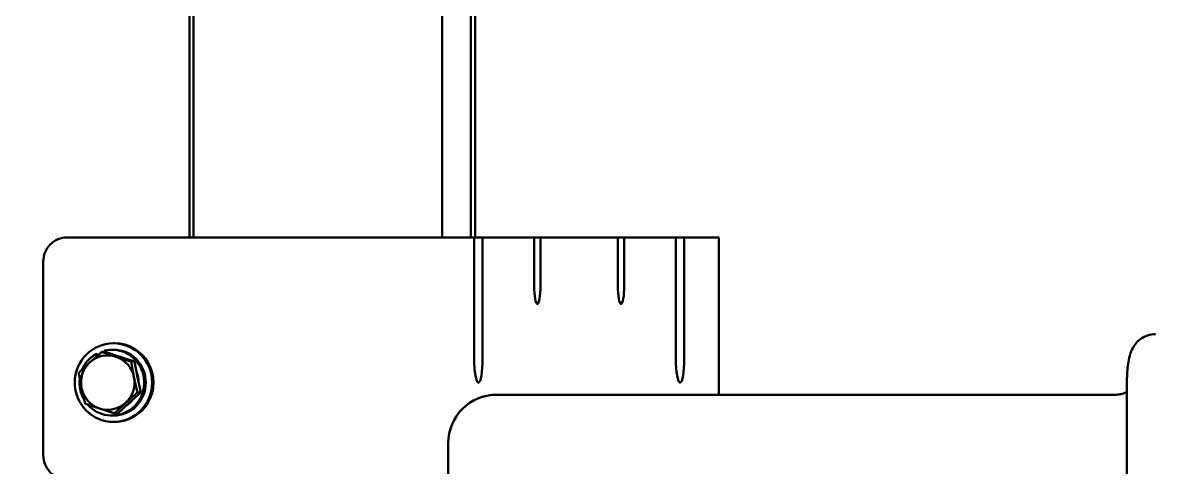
# Model space of a CAD drawing. Header units: inches. Extents: x 15 to 402, y 6 to 258.
# Drawn here: x 213.15 to 224.85, y 101.74 to 106.33 of the extents above; entities that cross this region are included whole.
import ezdxf

# ---------------------------------------------------------------- set-up
doc = ezdxf.new("R2010")
doc.units = ezdxf.units.IN
doc.header["$LTSCALE"] = 12
doc.header["$MEASUREMENT"] = 0
doc.layers.add('Visible (ANSI)', color=7, linetype='Continuous', lineweight=50)

msp = doc.modelspace()

# ---------------------------------------------------------------- linework, layer by layer
at = {"layer": 'Visible (ANSI)'}
for p, q in [((214.87078, 104.11465), (214.87078, 106.73965)), ((214.91419, 106.73965), (214.91419, 104.11465)), ((217.48332, 106.73965), (217.48332, 104.11465)), ((217.77939, 104.11465), (217.77939, 106.73965)), ((217.8228, 106.73965), (217.8228, 104.11465)), ((216.95738, 104.11465), (213.60721, 104.11465)), ((216.95738, 104.11465), (217.46421, 104.11465)), ((217.81382, 104.11465), (217.46421, 104.11465)), ((217.81382, 102.86465), (217.81382, 104.11465)), ((217.81382, 104.11465), (217.90065, 104.11465)), ((218.43418, 104.11465), (217.90065, 104.11465)), ((217.90065, 104.11465), (217.90065, 102.86465)), ((218.43418, 103.61465), (218.43418, 104.11465)), ((218.43418, 104.11465), (218.4993, 104.11465)), ((219.29895, 104.11465), (218.4993, 104.11465)), ((218.4993, 104.11465), (218.4993, 103.61465)), ((219.29895, 103.61465), (219.29895, 104.11465)), ((219.29895, 104.11465), (219.36407, 104.11465)), ((219.8976, 104.11465), (219.36407, 104.11465)), ((219.36407, 104.11465), (219.36407, 103.61465)), ((219.8976, 102.86465), (219.8976, 104.11465)), ((219.8976, 104.11465), (219.98442, 104.11465)), ((220.33404, 104.11465), (219.98442, 104.11465)), ((219.98442, 104.11465), (219.98442, 102.86465)), ((220.33404, 104.11465), (220.34069, 104.11465)), ((220.34069, 102.48965), (220.34069, 104.11465)), ((213.36101, 103.86465), (213.36101, 101.86465)), ((214.09961, 103.02065), (214.08572, 103.02065)), ((213.90278, 102.90956), (213.9191, 102.90956)), ((213.90278, 102.90956), (213.91217, 102.88583)), ((213.92432, 102.89638), (213.9191, 102.90956)), ((213.99963, 102.93224), (213.96613, 102.93224)), ((213.99357, 102.93224), (213.98867, 102.94462)), ((213.99963, 102.93224), (214.15142, 102.88161)), ((214.0694, 102.95465), (214.08572, 102.95465)), ((214.15142, 102.88161), (214.30321, 102.83099)), ((214.30321, 102.83099), (214.26971, 102.83099)), ((214.30321, 102.83099), (214.33592, 102.67219)), ((214.33592, 102.67219), (214.36864, 102.51339)), ((224.5592, 102.61465), (224.5592, 85.86465)), ((214.36864, 102.51339), (214.24956, 102.40522)), ((214.36864, 102.51339), (214.33514, 102.51339)), ((224.44703, 102.48965), (218.04578, 102.48965)), ((214.24956, 102.40522), (214.13049, 102.29705)), ((214.0694, 102.27465), (214.08572, 102.27465)), ((214.09961, 102.20865), (214.08572, 102.20865)), ((214.13049, 102.29705), (214.09699, 102.29705)), ((217.54578, 101.98965), (217.54578, 86.48965))]:
    msp.add_line(p, q, dxfattribs=at)
msp.add_circle((203.73307, 98.36465), 9.5, dxfattribs=at)
msp.add_arc((218.04578, 101.98965), 0.5, 90, 180, dxfattribs=at)
for centre, major_axis, ratio, start_param, end_param in [((213.60721, 103.86465), (0, 0.25), 0.98480775, 0, 1.57079633), ((218.46674, 103.61465), (0, -0.1875), 0.17364818, 4.71238898, 7.85398163), ((219.33151, 103.61465), (0, -0.1875), 0.17364818, 4.71238898, 7.85398163), ((214.09961, 102.61465), (0, 0.406), 0.98480775, 3.14159265, 6.28318531), ((214.0694, 102.61465), (0, 0.34), 0.98480775, 0.52085292, 1.16668016), ((214.0694, 102.61465), (0, 0.34), 0.98480775, 2.29453141, 6.52667947), ((214.0272, 102.61465), (0, 0.281), 0.98480775, 5.96580896, 7.01300651), ((214.08572, 102.61465), (0, -0.34), 0.98480775, 0, 3.14159265), ((214.0694, 102.61465), (0, 0.281), 0.98480775, 5.86680962, 6.0648083), ((214.0272, 102.61465), (0, -0.281), 0.98480775, 3.87141386, 4.91861141), ((214.0272, 102.61465), (0, 0.281), 0.98480775, 4.91861141, 5.96580896), ((217.85723, 102.86465), (0, -0.25), 0.17364818, 4.71238898, 7.85398163), ((219.94101, 102.86465), (0, -0.25), 0.17364818, 4.71238898, 7.85398163), ((214.0694, 102.61465), (0, 0.34), 0.98480775, 1.44207374, 2.11807831), ((214.0272, 102.61465), (0, 0.281), 0.98480775, 3.87141386, 4.91861141), ((214.0694, 102.61465), (0, -0.281), 0.98480775, 1.60153686, 1.95250065), ((214.0272, 102.61465), (0, -0.281), 0.98480775, 4.91861141, 5.96580896), ((214.0694, 102.61465), (0, -0.281), 0.98480775, 0.58505012, 0.87459229), ((214.0272, 102.61465), (0, -0.281), 0.98480775, 5.96580896, 7.01300651), ((213.60721, 101.86465), (0, -0.25), 0.98480775, 4.71238898, 6.28318531)]:
    msp.add_ellipse(centre, major_axis=major_axis, ratio=ratio, start_param=start_param, end_param=end_param, dxfattribs=at)
msp.add_ellipse((214.08572, 102.61465), major_axis=(0, 0.406), ratio=0.98480775, dxfattribs=at)
for points, knots in [([(224.85261, 103.11465), (224.82476, 103.11465), (224.7971, 103.10987), (224.74642, 103.09341), (224.72417, 103.08144), (224.68337, 103.05353), (224.66734, 103.03758), (224.63743, 103.00303), (224.62712, 102.98588), (224.60634, 102.94727), (224.59963, 102.92869), (224.58445, 102.88156), (224.5791, 102.85548), (224.57006, 102.80092), (224.56678, 102.77292), (224.56192, 102.71465), (224.56037, 102.68448), (224.55935, 102.64087), (224.5592, 102.62776), (224.5592, 102.61465)], [1.57079633, 1.57079633, 1.57079633, 1.57079633, 1.62712419, 1.62712419, 1.68902158, 1.68902158, 1.76879266, 1.76879266, 1.88304696, 1.88304696, 2.06508412, 2.06508412, 2.37924338, 2.37924338, 2.69340265, 2.69340265, 3.00756191, 3.00756191, 3.14159265, 3.14159265, 3.14159265, 3.14159265]), ([(224.5592, 102.51949), (224.54533, 102.51147), (224.52828, 102.50372), (224.4897, 102.49282), (224.46841, 102.48965), (224.44703, 102.48965)], [4.612271101, 4.612271101, 4.612271101, 4.612271101, 4.663406772, 4.663406772, 4.71238898, 4.71238898, 4.71238898, 4.71238898])]:
    msp.add_open_spline(points, degree=3, knots=knots, dxfattribs=at)
for points in [[(213.84269, 102.82408), (213.89796, 102.87428), (213.96613, 102.93224)], [(213.96613, 102.93224), (214.04312, 102.90511), (214.11356, 102.88161)], [(213.72798, 102.71591), (213.78743, 102.77388), (213.84269, 102.82408)], [(214.11356, 102.88161), (214.18401, 102.85812), (214.26971, 102.83099)], [(214.26971, 102.83099), (214.28289, 102.74589), (214.29807, 102.67219)], [(213.75633, 102.55711), (213.74115, 102.63081), (213.72798, 102.71591)], [(214.29807, 102.67219), (214.31325, 102.59849), (214.33514, 102.51339)], [(213.79341, 102.39831), (213.77152, 102.48341), (213.75633, 102.55711)], [(214.33514, 102.51339), (214.26697, 102.45542), (214.21171, 102.40522)], [(213.94084, 102.34768), (213.87039, 102.37118), (213.79341, 102.39831)], [(214.09699, 102.29705), (214.01129, 102.32419), (213.94084, 102.34768)], [(214.21171, 102.40522), (214.15644, 102.35502), (214.09699, 102.29705)]]:
    msp.add_rational_spline(points, [1, 1.0379548493, 1], degree=2, dxfattribs=at)

doc.saveas('drawing.dxf')
